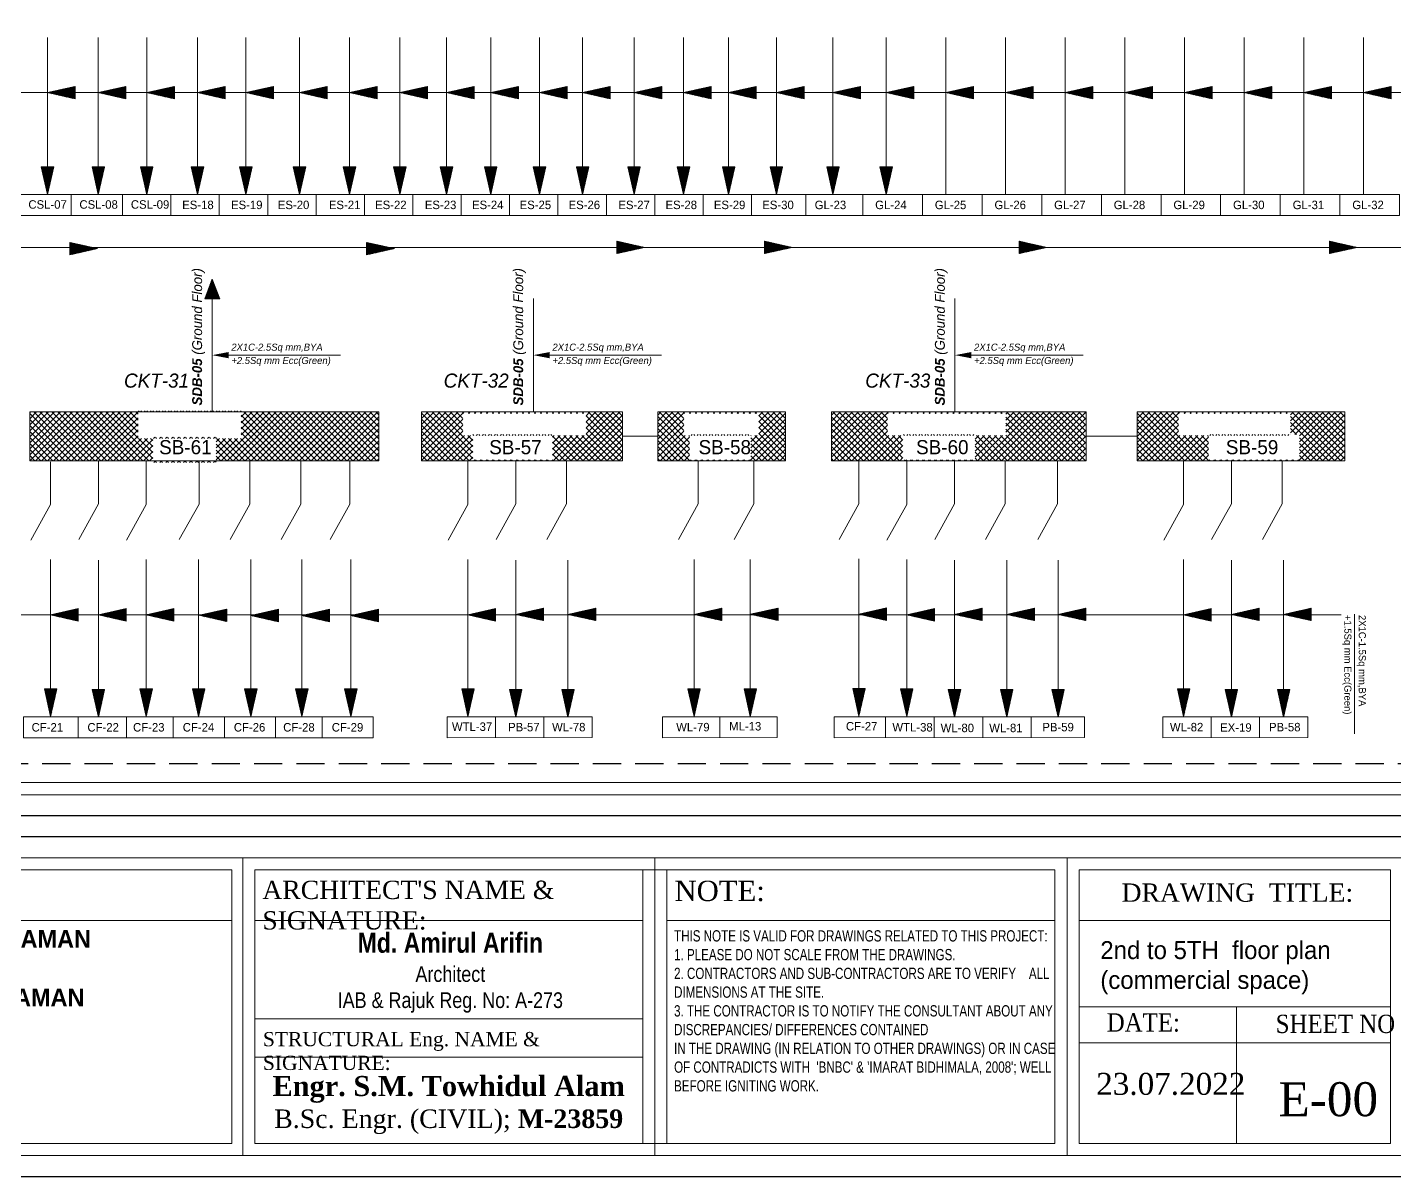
# Model space of a CAD drawing. Header units: inches. Extents: x 109699 to 44449955, y -10987 to 15824140.
# Drawn here: x 204887.1 to 205371.3, y -4568.8 to -4161.9 of the extents above; entities that cross this region are included whole.
import ezdxf

# ---------------------------------------------------------------- set-up
doc = ezdxf.new("R2010")
doc.units = ezdxf.units.IN
doc.header["$LTSCALE"] = 5
doc.header["$MEASUREMENT"] = 0
doc.linetypes.add('DASHED2', pattern=[0.375, 0.25, -0.125])
doc.layers.get('0').update_dxf_attribs({"color": 123})
doc.layers.get('Defpoints').update_dxf_attribs({"lineweight": 5})
for name, color, linetype, lineweight in [('@NORMAL', 7, 'Continuous', 5), ('E-CF-Ceiling-Fan', 30, 'Continuous', 13), ('E-CKT-CABLE', 116, 'Continuous', 18), ('E-CKT-TEXT', 135, 'Continuous', 18), ('E-CSL-Ceiling-Sport-Light', 191, 'Continuous', 13), ('E-ES-Energy Saver-Light', 140, 'Continuous', 13), ('E-EX-Exhaust-Fan', 190, 'Continuous', 13), ('E-ML-Mirror-Light', 6, 'Continuous', 13), ('E-PB-Socket-5A', 203, 'Continuous', 13), ('E-POINT-CABLE', 86, 'Continuous', 18), ('E-SB-Switch-Board', 106, 'Continuous', 18), ('E-SWITCH', 6, 'Continuous', 18), ('E-WL-Wall-Light', 232, 'Continuous', 15), ('E-WTL-Wall-Tube-Light', 6, 'Continuous', 15), ('Text', 7, 'Continuous', 0), ('WALL-1', 8, 'Continuous', 9)]:
    doc.layers.add(name, color=color, linetype=linetype, lineweight=lineweight)
doc.styles.add('box text', font='arial.ttf')
doc.styles.add('SH-T2', font='times.ttf')
doc.styles.get("Standard").update_dxf_attribs({"font": 'times.ttf'})

# ---------------------------------------------------------------- blocks, each defined once
blk = doc.blocks.new('zxczxczxcz')
at = {"layer": '@NORMAL'}
for points in [[(177327.54, -15450.1), (175295.18, -15450.1), (175295.18, -14276.83), (177327.54, -14276.83)], [(177319.91, -15442.46), (175302.82, -15442.46), (175302.82, -14284.47), (177319.91, -14284.47)]]:
    blk.add_lwpolyline(points, close=True, dxfattribs=at)
at = {"layer": 'Text'}
for p, q in [((176008.45, -15679.21), (176008.45, -15490.2)), ((176270.13, -15490.2), (176270.13, -15679.21)), ((176531.82, -15490.2), (176531.82, -15679.21)), ((175709.04, -15497.83), (176001.64, -15497.83)), ((176001.64, -15497.83), (176001.64, -15671.58)), ((176001.64, -15671.58), (176001.64, -15497.83)), ((176016.08, -15671.58), (176016.08, -15497.83)), ((176262.5, -15497.83), (176262.5, -15671.58)), ((176277.77, -15497.83), (176277.77, -15671.58)), ((176524.18, -15497.83), (176524.18, -15671.58)), ((176539.46, -15497.83), (176539.46, -15671.58)), ((175709.04, -15529.94), (176001.64, -15529.94)), ((176016.08, -15529.94), (176262.5, -15529.94)), ((176277.77, -15529.94), (176524.18, -15529.94)), ((176539.46, -15529.94), (176737.24, -15529.94)), ((176539.46, -15584.7), (176737.24, -15584.7)), ((176639.5, -15584.7), (176639.5, -15671.58)), ((176016.08, -15592.44), (176262.5, -15592.44)), ((176539.46, -15607.61), (176737.24, -15607.61)), ((176016.08, -15616.82), (176262.5, -15616.82))]:
    blk.add_line(p, q, dxfattribs=at)
at = {"layer": 'Text', "lineweight": 30}
blk.add_lwpolyline([(177005.91, -15476.83), (175281.82, -15476.83), (175281.82, -15692.58), (177005.91, -15692.58)], close=True, dxfattribs=at)
at = {"layer": 'Text'}
blk.add_lwpolyline([(176997.69, -15490.2), (175295.18, -15490.2), (175295.18, -15679.21), (176997.69, -15679.21)], close=True, dxfattribs=at)
for points in [[(176001.64, -15497.83), (175709.04, -15497.83)], [(176524.18, -15497.83), (176016.08, -15497.83)], [(176539.46, -15671.58), (176737.24, -15671.58), (176737.24, -15497.83), (176539.46, -15497.83)], [(175709.04, -15671.58), (176001.64, -15671.58)], [(176016.08, -15671.58), (176524.18, -15671.58)]]:
    blk.add_lwpolyline(points, dxfattribs=at)
at = {"layer": 'WALL-1', "lineweight": 30}
blk.add_lwpolyline([(177340.91, -15463.47), (175281.82, -15463.47), (175281.82, -14263.47), (177340.91, -14263.47)], close=True, dxfattribs=at)
at = {"layer": 'Text'}
for s, insert, char_height, width, attachment_point in [("{\\C1;ARCHITECT'S NAME & SIGNATURE:}", (176020.92, -15504.72, 29.75), 11.6093, 235.4408, 1), ('{\\C1;NOTE:}', (176282.6, -15504.72, 29.75), 12.8992, 235.4408, 1), ('{\\C1;DRAWING  TITLE:}', (176566.44, -15506.45, -14.88), 11.6093, 235.4408, 1), ('{\\fArial Narrow|b1|i0|c0|p34;Md. Amirul Arifin\\P\\fArial Narrow|b0|i0|c0|p34;\\H0.7794x;Architect\\PIAB & Rajuk Reg. No: A-273\\fCentury Gothic|b0|i0|c0|p34;\\L\\P\\H1.283x;\\l \\P\\fFranklin Gothic Medium|b0|i0|c0|p34; \\fFranklin Gothic Book|b0|i0|c0|p34;\\H0.6173x;  \\fFranklin Gothic Medium|b0|i0|c0|p34;\\H1.62x; \\fFranklin Gothic Book|b0|i0|c0|p34;\\H0.6173x; \\fFranklin Gothic Medium|b0|i0|c0|p34;\\H1.62x;                                                                                       }', (176140.28, -15537.74), 12.75534, 248.9706, 2), ('\\pi-34.83833,l34.83833,t34.83833;{\\W0.9;\\C1;DATE:}', (176557.03, -15588.89, -14.88), 11.6093, 235.4408, 1), ('\\pi-34.83833,l34.83833,t34.83833;{\\W0.9;\\C1;SHEET NO}', (176664.3, -15589.79, -14.88), 11.6093, 235.4408, 1), ('{\\C1;STRUCTURAL Eng. NAME & SIGNATURE:}', (176021.3, -15600.77, 29.75), 9.0295, 235.4408, 1), ('{\\fTimes New Roman|b1|i0|c0|p18; Engr. S.M. Towhidul Alam\\P\\fTimes New Roman|b0|i0|c0|p18; \\H0.9205x;B.Sc. Engr. (CIVIL); \\fTimes New Roman|b1|i0|c0|p18;M-23859}', (176136.8, -15628.68, -14.88), 12.75534, 248.9706, 2), ('\\pi-191.13542,l191.13542,t191.13542;23.07.2022', (176550.34, -15626.71, -14.88), 13.9312, 375.0329, 1)]:
    blk.add_mtext(s, dxfattribs=dict(at, insert=insert, char_height=char_height, width=width, attachment_point=attachment_point))
at = {"layer": 'Text', "linetype": 'Continuous', "insert": (175719.21, -15536.08), "char_height": 11.1449, "width": 329.4038, "attachment_point": 1, "style": 'SH-T2'}
blk.add_mtext('\\pt76.20062;{\\fCentury Gothic|b1|i0|c0|p34;1/ MD.MIJANUR RAHAMAN \\P\\P2/MD.MOFIZUR RAHAMAN\\P \\P3/ROKSANA BEGUM\\P\\P4/SHIRIN SULTANA}', dxfattribs=at)
at = {"layer": 'Text', "insert": (176282.34, -15536.16, -14.88), "char_height": 7.1387, "width": 248.9802, "attachment_point": 1, "style": 'box text'}
blk.add_mtext("{\\fArial Narrow|b0|i0|c0|p34;\\W0.9;THIS NOTE IS VALID FOR DRAWINGS RELATED TO THIS PROJECT:\\P1. PLEASE DO NOT SCALE FROM THE DRAWINGS.\\P2. CONTRACTORS AND SUB-CONTRACTORS ARE TO VERIFY    ALL DIMENSIONS AT THE SITE.\\P3. THE CONTRACTOR IS TO NOTIFY THE CONSULTANT ABOUT ANY DISCREPANCIES/ DIFFERENCES CONTAINED\\PIN THE DRAWING (IN RELATION TO OTHER DRAWINGS) OR IN CASE OF CONTRADICTS WITH  'BNBC' & 'IMARAT BIDHIMALA, 2008'; WELL BEFORE IGNITING WORK.}", dxfattribs=at)
blk = doc.blocks.new('E-CKT TEXT')
for p, q in [((648438.87, 22105.08), (648437.12, 22112.85)), ((648437.12, 22112.85), (648440.62, 22112.85)), ((648437.16, 22112.65), (648437.36, 22112.85)), ((648437.21, 22112.43), (648437.63, 22112.85)), ((648437.26, 22112.21), (648437.89, 22112.85)), ((648437.31, 22112), (648438.16, 22112.85)), ((648437.36, 22111.78), (648438.43, 22112.85)), ((648437.41, 22111.56), (648438.69, 22112.85)), ((648437.46, 22111.35), (648438.96, 22112.85)), ((648437.51, 22111.13), (648439.22, 22112.85)), ((648437.55, 22110.92), (648439.49, 22112.85)), ((648437.6, 22110.7), (648439.75, 22112.85)), ((648437.65, 22110.48), (648440.02, 22112.85)), ((648437.7, 22110.27), (648440.28, 22112.85)), ((648437.75, 22110.05), (648440.55, 22112.85)), ((648437.8, 22109.83), (648440.57, 22112.6)), ((648437.85, 22109.62), (648440.49, 22112.26)), ((648437.9, 22109.4), (648440.41, 22111.92)), ((648437.94, 22109.18), (648440.34, 22111.58)), ((648437.99, 22108.97), (648440.26, 22111.23)), ((648438.04, 22108.75), (648440.18, 22110.89)), ((648438.09, 22108.54), (648440.11, 22110.55)), ((648438.14, 22108.32), (648440.03, 22110.21)), ((648438.87, 22105.08), (648440.62, 22112.85)), ((648438.19, 22108.1), (648439.95, 22109.86)), ((648438.24, 22107.89), (648439.87, 22109.52)), ((648438.29, 22107.67), (648439.8, 22109.18)), ((648438.34, 22107.45), (648439.72, 22108.84)), ((648438.38, 22107.24), (648439.64, 22108.49)), ((648438.43, 22107.02), (648439.56, 22108.15)), ((648438.48, 22106.8), (648439.49, 22107.81)), ((648438.53, 22106.59), (648439.41, 22107.47)), ((648438.58, 22106.37), (648439.33, 22107.13)), ((648438.63, 22106.16), (648439.26, 22106.78)), ((648438.68, 22105.94), (648439.18, 22106.44)), ((648438.73, 22105.72), (648439.1, 22106.1)), ((648438.77, 22105.51), (648439.02, 22105.76)), ((648438.82, 22105.29), (648438.95, 22105.41))]:
    blk.add_line(p, q)
blk = doc.blocks.new('AR')
at = {"layer": 'E-CKT-CABLE'}
for p, q in [((-271, 449), (0, 548)), ((-271, 449), (0, 346)), ((-270, 449), (-269, 450)), ((-266, 448), (-261, 453)), ((-263, 446), (-253, 456)), ((-259, 445), (-244, 459)), ((-255, 443), (-236, 462)), ((-251, 442), (-228, 465)), ((-247, 440), (-219, 468)), ((-243, 439), (-211, 471)), ((-240, 437), (-203, 474)), ((-236, 436), (-194, 477)), ((-232, 434), (-186, 480)), ((-228, 433), (-178, 483)), ((-224, 432), (-169, 486)), ((-220, 430), (-161, 489)), ((-216, 429), (-153, 493)), ((-213, 427), (-144, 496)), ((-209, 426), (-136, 499)), ((-205, 424), (-128, 502)), ((-201, 423), (-119, 505)), ((-197, 421), (-111, 508)), ((-193, 420), (-102, 511)), ((-190, 418), (-94, 514)), ((-186, 417), (-86, 517)), ((-182, 415), (-77, 520)), ((-178, 414), (-69, 523)), ((-174, 413), (-61, 526)), ((-170, 411), (-52, 529)), ((-167, 410), (-44, 532)), ((-163, 408), (-36, 535)), ((-159, 407), (-27, 538)), ((-155, 405), (-19, 541)), ((-151, 404), (-11, 544)), ((-147, 402), (-2, 547)), ((-144, 401), (0, 544)), ((-140, 399), (0, 539)), ((-136, 398), (0, 534)), ((-132, 396), (0, 528)), ((-128, 395), (0, 523)), ((-124, 394), (0, 518)), ((-120, 392), (0, 513)), ((-117, 391), (0, 507)), ((-113, 389), (0, 502)), ((-109, 388), (0, 497)), ((-105, 386), (0, 491)), ((-101, 385), (0, 486)), ((-97, 383), (0, 481)), ((-94, 382), (0, 475)), ((-90, 380), (0, 470)), ((-86, 379), (0, 465)), ((-82, 377), (0, 459)), ((-78, 376), (0, 454)), ((-74, 374), (0, 449)), ((-71, 373), (0, 444)), ((-67, 372), (0, 438)), ((-63, 370), (0, 433)), ((-59, 369), (0, 428)), ((-55, 367), (0, 422)), ((-51, 366), (0, 417)), ((-48, 364), (0, 412)), ((-44, 363), (0, 406)), ((-40, 361), (0, 401)), ((-36, 360), (0, 396)), ((-32, 358), (0, 391)), ((-28, 357), (0, 385)), ((-24, 355), (0, 380)), ((-21, 354), (0, 375)), ((0, 548), (0, 346)), ((-17, 353), (0, 369)), ((-13, 351), (0, 364)), ((-9, 350), (0, 359)), ((-5, 348), (0, 353)), ((-1, 347), (0, 348))]:
    blk.add_line(p, q, dxfattribs=at)

msp = doc.modelspace()

# ---------------------------------------------------------------- hatches: boundary and pattern name
at = {"layer": 'E-SB-Switch-Board'}
h = msp.add_hatch(dxfattribs=at)
h.set_pattern_fill('ANSI37', color=256, scale=12.003473, angle=180.0505, style=0)
h.set_pattern_definition([(225.050464, (2792.349, -17285.5828), (1.061901214, -1.060032292), []), (315.050464, (2792.349, -17285.5828), (1.060032292, 1.061901214), [])])
h.paths.add_polyline_path([(205011.59, -4298.07), (204887.97, -4298.07), (204887.97, -4315.36), (205011.59, -4315.36)])
h.paths.add_polyline_path([(204926.42, -4307.51), (204962.8, -4307.51), (204962.8, -4297.73), (204926.42, -4297.73)])
h.paths.add_polyline_path([(204931.54, -4315.97), (204953.99, -4315.97), (204953.99, -4307.07), (204931.54, -4307.07)])
h = msp.add_hatch(dxfattribs=at)
h.set_pattern_fill('ANSI37', color=256, scale=12.003473, angle=180.0505, style=0)
h.set_pattern_definition([(225.050464, (2808.0464, -17285.5828), (1.061901214, -1.060032292), []), (315.050464, (2808.0464, -17285.5828), (1.060032292, 1.061901214), [])])
h.paths.add_polyline_path([(205097.86, -4298.07), (205026.74, -4298.07), (205026.74, -4315.36), (205097.86, -4315.36)])
h.paths.add_polyline_path([(205041.35, -4306.46), (205084.94, -4306.46), (205084.94, -4298.59), (205041.35, -4298.59)], flags=16)
h.paths.add_polyline_path([(205044.86, -4315.01), (205073.11, -4315.01), (205073.11, -4306.08), (205044.86, -4306.08)], flags=16)
h = msp.add_hatch(dxfattribs=at)
h.set_pattern_fill('ANSI37', color=256, scale=12.003473, angle=180.0505, style=0)
h.set_pattern_definition([(225.050464, (2886.2378, -17285.5828), (1.061901214, -1.060032292), []), (315.050464, (2886.2378, -17285.5828), (1.060032292, 1.061901214), [])])
h.paths.add_polyline_path([(205155.6, -4298.07), (205110.36, -4298.07), (205110.36, -4315.36), (205155.6, -4315.36)])
h.paths.add_polyline_path([(205119.54, -4306.46), (205146.1, -4306.46), (205146.1, -4298.59), (205119.54, -4298.59)], flags=16)
h.paths.add_polyline_path([(205121.63, -4315.01), (205143.35, -4315.01), (205143.35, -4306.08), (205121.63, -4306.08)], flags=16)
h = msp.add_hatch(dxfattribs=at)
h.set_pattern_fill('ANSI37', color=256, scale=12.003473, angle=180.0505, style=0)
h.set_pattern_definition([(225.050464, (2958.355, -17285.5828), (1.061901214, -1.060032292), []), (315.050464, (2958.355, -17285.5828), (1.060032292, 1.061901214), [])])
h.paths.add_polyline_path([(205262.03, -4298.07), (205171.88, -4298.07), (205171.88, -4315.36), (205262.03, -4315.36)])
h.paths.add_polyline_path([(205191.66, -4306.46), (205233.62, -4306.46), (205233.62, -4298.59), (205191.66, -4298.59)], flags=16)
h.paths.add_polyline_path([(205197.18, -4315.01), (205222.7, -4315.01), (205222.7, -4306.08), (205197.18, -4306.08)], flags=16)
h = msp.add_hatch(dxfattribs=at)
h.set_pattern_fill('ANSI37', color=256, scale=12.003473, angle=180.0505, style=0)
h.set_pattern_definition([(225.050464, (3061.4332, -17285.5828), (1.061901214, -1.060032292), []), (315.050464, (3061.4332, -17285.5828), (1.060032292, 1.061901214), [])])
h.paths.add_polyline_path([(205353.63, -4298.07), (205280.13, -4298.07), (205280.13, -4315.36), (205353.63, -4315.36)])
h.paths.add_polyline_path([(205294.74, -4306.46), (205334.38, -4306.46), (205334.38, -4298.59), (205294.74, -4298.59)], flags=16)
h.paths.add_polyline_path([(205305.34, -4315.01), (205337.61, -4315.01), (205337.61, -4306.08), (205305.34, -4306.08)], flags=16)

# ---------------------------------------------------------------- linework, layer by layer
at = {"linetype": 'DASHED2', "lineweight": 25, "ltscale": 8}
msp.add_lwpolyline([(204769.65, -3838.35), (205502.4, -3838.35, -0.414214), (205526.4, -3862.35), (205526.4, -4398.66, -0.414214), (205502.4, -4422.66), (204769.65, -4422.66, -0.414214), (204745.65, -4398.66), (204745.65, -3862.35, -0.414214)], format="xyb", close=True, dxfattribs=at)
at = {"layer": 'Defpoints', "ltscale": 0.5}
msp.add_ray((184484.87, -4568.82), (1, 0), dxfattribs=at)
at = {"layer": 'E-CKT-CABLE'}
for p, q in [((204952.61, -4298.07), (204952.61, -4257.9)), ((205066.3, -4298.07), (205066.3, -4257.9)), ((205215.59, -4298.07), (205215.59, -4257.9)), ((204956.49, -4277.98), (204997.99, -4277.98)), ((205070.19, -4277.98), (205111.69, -4277.98)), ((205219.47, -4277.98), (205260.97, -4277.98))]:
    msp.add_line(p, q, dxfattribs=at)
at = {"layer": 'E-CKT-CABLE', "ltscale": 0.5}
msp.add_lwpolyline([(205441.65, -4185.03), (205502.9, -4185.03), (205502.9, -4239.82), (204866.62, -4239.82), (204866.62, -4369.92), (204895.37, -4369.92)], dxfattribs=at)
at = {"layer": 'E-CKT-CABLE'}
for points in [[(204958.44, -4279.1), (204958.44, -4276.87), (204952.61, -4277.98)], [(205072.13, -4279.1), (205072.13, -4276.87), (205066.3, -4277.98)], [(205221.42, -4279.1), (205221.42, -4276.87), (205215.59, -4277.98)]]:
    msp.add_solid(points, dxfattribs=at)
at = {"layer": 'E-CKT-TEXT'}
for p, q in [((204824.13, -4185.03), (205441.65, -4185.03)), ((204895.37, -4369.92), (205352.33, -4369.92)), ((204931.7, -4369.73), (204931.7, -4369.98)), ((205051.06, -4369.73), (205051.06, -4369.98)), ((205189.5, -4369.51), (205189.5, -4369.76)), ((205206.41, -4369.73), (205206.41, -4369.98)), ((205304.45, -4369.73), (205304.45, -4369.98)), ((205357.09, -4369.73), (205357.09, -4412.06))]:
    msp.add_line(p, q, dxfattribs=at)
at = {"layer": 'E-POINT-CABLE'}
for p, q in [((204894.26, -4165.48), (204894.26, -4221.09)), ((204912.26, -4165.48), (204912.26, -4221.09)), ((204929.39, -4165.48), (204929.39, -4221.09)), ((204947.39, -4165.48), (204947.39, -4221.09)), ((204964.52, -4165.48), (204964.52, -4221.09)), ((204983.51, -4165.48), (204983.51, -4221.09)), ((205001.18, -4165.48), (205001.18, -4221.09)), ((205019.04, -4165.48), (205019.04, -4221.09)), ((205035.57, -4165.48), (205035.57, -4221.09)), ((205051.19, -4165.48), (205051.19, -4221.09)), ((205068.48, -4165.48), (205068.48, -4221.09)), ((205083.73, -4165.48), (205083.73, -4221.09)), ((205101.96, -4165.48), (205101.96, -4221.09)), ((205119.45, -4165.48), (205119.45, -4221.09)), ((205135.44, -4165.48), (205135.44, -4221.09)), ((205152.35, -4165.48), (205152.35, -4221.09)), ((205172.37, -4165.48), (205172.37, -4221.09)), ((205191.24, -4165.48), (205191.24, -4221.09)), ((205212.36, -4165.48), (205212.36, -4221.09)), ((205233.48, -4165.48), (205233.48, -4221.09)), ((205254.59, -4165.48), (205254.59, -4221.09)), ((205275.71, -4165.48), (205275.71, -4221.09)), ((205296.83, -4165.48), (205296.83, -4221.09)), ((205317.95, -4165.48), (205317.95, -4221.09)), ((205339.06, -4165.48), (205339.06, -4221.09)), ((205360.18, -4165.48), (205360.18, -4221.09)), ((204902.64, -4228.52), (204902.64, -4221.09)), ((204920.85, -4228.52), (204920.85, -4221.09)), ((204937.98, -4228.52), (204937.98, -4221.09)), ((204955.11, -4228.52), (204955.11, -4221.09)), ((204972.24, -4228.52), (204972.24, -4221.09)), ((204989.36, -4228.52), (204989.36, -4221.09)), ((205006.49, -4228.53), (205006.49, -4221.1)), ((205023.62, -4228.51), (205023.62, -4221.09)), ((205040.75, -4228.52), (205040.75, -4221.09)), ((205057.88, -4228.52), (205057.88, -4221.09)), ((205075.01, -4228.53), (205075.01, -4221.1)), ((205092.14, -4228.52), (205092.14, -4221.09)), ((205109.27, -4228.52), (205109.27, -4221.09)), ((205126.4, -4228.52), (205126.4, -4221.1)), ((205143.53, -4228.52), (205143.53, -4221.1)), ((205162.72, -4228.53), (205162.72, -4221.1)), ((205182.95, -4228.53), (205182.95, -4221.1)), ((205204.07, -4228.53), (205204.07, -4221.1)), ((205225.18, -4228.53), (205225.18, -4221.1)), ((205246.3, -4228.53), (205246.3, -4221.1)), ((205267.42, -4228.53), (205267.42, -4221.1)), ((205288.54, -4228.53), (205288.54, -4221.1)), ((205309.65, -4228.53), (205309.65, -4221.1)), ((205330.77, -4228.53), (205330.77, -4221.1)), ((205351.89, -4228.53), (205351.89, -4221.1)), ((204895.36, -4315.79), (204895.36, -4330.86)), ((204912.29, -4315.58), (204912.29, -4330.64)), ((204929.21, -4315.36), (204929.21, -4330.43)), ((204929.21, -4315.76), (204929.21, -4330.83)), ((204947.93, -4315.61), (204947.93, -4330.68)), ((204965.97, -4315.61), (204965.97, -4330.68)), ((204984.01, -4315.61), (204984.01, -4330.68)), ((205001.37, -4315.61), (205001.37, -4330.68)), ((205043.14, -4315.36), (205043.14, -4330.86)), ((205060.06, -4315.58), (205060.06, -4330.64)), ((205078.06, -4315.58), (205078.06, -4330.64)), ((205124.69, -4315.58), (205124.69, -4330.64)), ((205144.34, -4315.58), (205144.34, -4330.64)), ((205181.58, -4315.14), (205181.58, -4330.64)), ((205198.49, -4315.36), (205198.49, -4330.86)), ((205215.41, -4315.58), (205215.41, -4330.64)), ((205233.41, -4315.58), (205233.41, -4330.64)), ((205251.91, -4315.58), (205251.91, -4330.64)), ((205296.52, -4315.36), (205296.52, -4330.86)), ((205313.44, -4315.58), (205313.44, -4330.64)), ((205331.44, -4315.58), (205331.44, -4330.64)), ((204895.37, -4350.37), (204895.37, -4405.97)), ((204912.29, -4350.58), (204912.29, -4406.19)), ((204929.21, -4350.37), (204929.21, -4405.97)), ((204947.78, -4350.37), (204947.78, -4405.97)), ((204966.28, -4350.37), (204966.28, -4405.97)), ((204984.33, -4350.37), (204984.33, -4405.97)), ((205001.69, -4350.37), (205001.69, -4405.97)), ((205043.15, -4350.37), (205043.15, -4405.97)), ((205060.06, -4350.58), (205060.06, -4406.19)), ((205078.56, -4350.58), (205078.56, -4406.19)), ((205123.19, -4350.37), (205123.19, -4405.97)), ((205143.12, -4350.37), (205143.12, -4405.97)), ((205181.59, -4350.15), (205181.59, -4405.75)), ((205198.5, -4350.37), (205198.5, -4405.97)), ((205215.41, -4350.58), (205215.41, -4406.19)), ((205233.91, -4350.58), (205233.91, -4406.19)), ((205252.08, -4350.58), (205252.08, -4406.19)), ((205296.53, -4350.37), (205296.53, -4405.97)), ((205313.44, -4350.58), (205313.44, -4406.19)), ((205331.94, -4350.58), (205331.94, -4406.19)), ((204905.08, -4405.97), (204905.08, -4413.4)), ((204922.28, -4405.97), (204922.28, -4413.4)), ((204938.79, -4405.97), (204938.79, -4413.4)), ((204938.79, -4405.97), (204938.79, -4413.4)), ((204956.9, -4405.98), (204956.9, -4413.41)), ((204975.02, -4405.99), (204975.02, -4413.42)), ((204991.53, -4405.97), (204991.53, -4413.4)), ((205009.64, -4405.98), (205009.64, -4413.41)), ((205052.85, -4405.97), (205052.85, -4413.4)), ((205070.05, -4405.97), (205070.05, -4413.4)), ((205132.34, -4405.97), (205132.34, -4413.41)), ((205191.01, -4405.97), (205191.01, -4413.4)), ((205208.21, -4405.97), (205208.21, -4413.4)), ((205225.4, -4405.97), (205225.4, -4413.4)), ((205242.6, -4405.97), (205242.6, -4413.4)), ((205261.42, -4405.97), (205261.42, -4413.4)), ((205306.24, -4405.97), (205306.24, -4413.4)), ((205323.44, -4405.97), (205323.44, -4413.4))]:
    msp.add_line(p, q, dxfattribs=at)
for points in [[(204815.92, -4221.09), (205373.01, -4221.1), (205373.01, -4228.52), (204815.92, -4228.54)], [(204885.75, -4405.97), (205009.64, -4405.99), (205009.64, -4413.42), (204885.75, -4413.42)], [(205035.74, -4405.97), (205087.17, -4405.97), (205087.17, -4413.4), (205035.74, -4413.42)], [(205112.04, -4405.97), (205152.64, -4405.97), (205152.64, -4413.4), (205112.04, -4413.42)], [(205172.85, -4405.97), (205261.42, -4405.97), (205261.42, -4413.4), (205172.85, -4413.42)], [(205289.13, -4405.97), (205340.55, -4405.97), (205340.55, -4413.4), (205289.13, -4413.42)]]:
    msp.add_lwpolyline(points, close=True, dxfattribs=at)
at = {"layer": 'E-SB-Switch-Board'}
for p, q in [((205097.86, -4306.71), (205110.36, -4306.71)), ((205262.03, -4306.71), (205280.13, -4306.71))]:
    msp.add_line(p, q, dxfattribs=at)
for points in [[(204887.97, -4315.36), (205011.59, -4315.36), (205011.59, -4298.07), (204887.97, -4298.07)], [(205026.74, -4315.36), (205097.86, -4315.36), (205097.86, -4298.07), (205026.74, -4298.07)], [(205110.36, -4315.36), (205155.6, -4315.36), (205155.6, -4298.07), (205110.36, -4298.07)], [(205171.88, -4315.36), (205262.03, -4315.36), (205262.03, -4298.07), (205171.88, -4298.07)], [(205280.13, -4315.36), (205353.63, -4315.36), (205353.63, -4298.07), (205280.13, -4298.07)]]:
    msp.add_lwpolyline(points, close=True, dxfattribs=at)
at = {"layer": 'E-SWITCH'}
for p, q in [((204895.36, -4330.86), (204888.38, -4343.48)), ((204912.29, -4330.64), (204905.31, -4343.26)), ((204929.21, -4330.83), (204922.23, -4343.44)), ((204947.93, -4330.68), (204940.95, -4343.29)), ((204965.97, -4330.68), (204958.99, -4343.29)), ((204984.01, -4330.68), (204977.03, -4343.29)), ((205001.37, -4330.68), (204994.39, -4343.29)), ((205043.14, -4330.86), (205036.16, -4343.48)), ((205060.06, -4330.64), (205053.08, -4343.26)), ((205078.06, -4330.64), (205071.08, -4343.26)), ((205124.69, -4330.64), (205117.71, -4343.26)), ((205144.34, -4330.64), (205137.36, -4343.26)), ((205181.58, -4330.64), (205174.6, -4343.26)), ((205198.49, -4330.86), (205191.51, -4343.48)), ((205215.41, -4330.64), (205208.43, -4343.26)), ((205233.41, -4330.64), (205226.43, -4343.26)), ((205251.91, -4330.64), (205244.93, -4343.26)), ((205296.52, -4330.86), (205289.54, -4343.48)), ((205313.44, -4330.64), (205306.46, -4343.26)), ((205331.44, -4330.64), (205324.46, -4343.26))]:
    msp.add_line(p, q, dxfattribs=at)

# ---------------------------------------------------------------- block references
at = {"layer": 'E-CF-Ceiling-Fan', "color": 1, "xscale": 1.261437301517695, "yscale": 1.261437301517695, "zscale": 1.261437301517695}
for p in [(-613069.61, -32290.14), (-613052.69, -32290.36), (-613035.77, -32290.14), (-613017.2, -32290.14), (-612998.7, -32290.14), (-612980.65, -32290.14), (-612963.29, -32290.14)]:
    msp.add_blockref('E-CKT TEXT', p, dxfattribs=at)
at = {"layer": 'E-CKT-CABLE', "xscale": -0.02594956736979771, "yscale": 0.02594956736979771, "zscale": 0.02594956734627435, "rotation": 90}
msp.add_blockref('AR', (204964.25, -4258.06), dxfattribs=at)
at = {"layer": 'E-CKT-TEXT', "yscale": 1.261437301520496, "zscale": 1.261437301520496}
for p, xscale, rotation in [((177010.09, 813779.95), 1.261437301520496, 270), ((177028.09, 813779.95), 1.261437301520496, 270), ((177045.22, 813779.95), 1.261437301520496, 270), ((177063.22, 813779.95), 1.261437301520496, 270), ((177080.35, 813779.95), 1.261437301520496, 270), ((177099.34, 813779.95), 1.261437301520496, 270), ((177117.01, 813779.95), 1.261437301520496, 270), ((177134.87, 813779.95), 1.261437301520496, 270), ((177151.4, 813779.95), 1.261437301520496, 270), ((177167.02, 813779.95), 1.261437301520496, 270), ((177184.31, 813779.95), 1.261437301520496, 270), ((177199.56, 813779.95), 1.261437301520496, 270), ((177217.8, 813779.95), 1.261437301520496, 270), ((177235.28, 813779.95), 1.261437301520496, 270), ((177251.27, 813779.95), 1.261437301520496, 270), ((177268.18, 813779.95), 1.261437301520496, 270), ((177288.21, 813779.95), 1.261437301520496, 270), ((177307.07, 813779.95), 1.261437301520496, 270), ((177328.19, 813779.95), 1.261437301520496, 270), ((177349.31, 813779.95), 1.261437301520496, 270), ((177370.42, 813779.95), 1.261437301520496, 270), ((177391.54, 813779.95), 1.261437301520496, 270), ((177412.66, 813779.95), 1.261437301520496, 270), ((177433.78, 813779.95), 1.261437301520496, 270), ((177454.89, 813779.95), 1.261437301520496, 270), ((177476.01, 813779.95), 1.261437301520496, 270), ((232796.14, 813724.72), -1.261437301520496, 90), ((232901.25, 813724.72), -1.261437301520496, 90), ((232989.88, 813725.16), -1.261437301520496, 90), ((233042.13, 813725.16), -1.261437301520496, 90), ((233132.23, 813725.16), -1.261437301520496, 90), ((233242.13, 813725.16), -1.261437301520496, 90), ((177011.2, 813595.06), 1.261437301520496, 270), ((177028.12, 813595.06), 1.261437301520496, 270), ((177045.04, 813595.06), 1.261437301520496, 270), ((177063.78, 813594.9), 1.261437301520496, 270), ((177082.11, 813594.81), 1.261437301520496, 270), ((177100.16, 813594.81), 1.261437301520496, 270), ((177117.52, 813594.81), 1.261437301520496, 270), ((177158.98, 813595.06), 1.261437301520496, 270), ((177175.89, 813595.22), 1.261437301520496, 270), ((177194.39, 813595.22), 1.261437301520496, 270), ((177239.02, 813595.22), 1.261437301520496, 270), ((177258.95, 813595.25), 1.261437301520496, 270), ((177297.42, 813595.28), 1.261437301520496, 270), ((177314.33, 813595.06), 1.261437301520496, 270), ((177331.24, 813595.22), 1.261437301520496, 270), ((177349.74, 813595.22), 1.261437301520496, 270), ((177367.91, 813595.22), 1.261437301520496, 270), ((177412.36, 813595.06), 1.261437301520496, 270), ((177429.27, 813595.22), 1.261437301520496, 270), ((177447.77, 813595.22), 1.261437301520496, 270)]:
    msp.add_blockref('E-CKT TEXT', p, dxfattribs=dict(at, xscale=xscale, rotation=rotation))
at = {"layer": 'E-CSL-Ceiling-Sport-Light', "xscale": 1.261437301517695, "yscale": 1.261437301517695, "zscale": 1.261437301517695}
for p in [(-613070.72, -32105.26), (-613052.72, -32105.26), (-613035.59, -32105.26), (-613017.59, -32105.26), (-613000.46, -32105.26), (-612981.47, -32105.26), (-612963.8, -32105.26), (-612945.94, -32105.26), (-612929.41, -32105.26), (-612913.79, -32105.26), (-612896.5, -32105.26), (-612881.25, -32105.26), (-612863.02, -32105.26), (-612845.53, -32105.26), (-612829.54, -32105.26), (-612812.63, -32105.26), (-612792.6, -32105.26), (-612773.74, -32105.26)]:
    msp.add_blockref('E-CKT TEXT', p, dxfattribs=at)
at = {"layer": 'E-EX-Exhaust-Fan', "color": 1, "xscale": 1.261437301517695, "yscale": 1.261437301517695, "zscale": 1.261437301517695}
msp.add_blockref('E-CKT TEXT', (-612651.54, -32290.36), dxfattribs=at)
at = {"layer": 'E-ML-Mirror-Light', "xscale": 1.261437301517695, "yscale": 1.261437301517695, "zscale": 1.261437301517695}
msp.add_blockref('E-CKT TEXT', (-612821.86, -32290.14), dxfattribs=at)
at = {"layer": 'E-PB-Socket-5A', "color": 1, "xscale": 1.261437301517695, "yscale": 1.261437301517695, "zscale": 1.261437301517695}
for p in [(-612904.92, -32290.36), (-612712.9, -32290.36), (-612633.04, -32290.36)]:
    msp.add_blockref('E-CKT TEXT', p, dxfattribs=at)
at = {"layer": 'E-WL-Wall-Light', "color": 1, "xscale": 1.261437301517695, "yscale": 1.261437301517695, "zscale": 1.261437301517695}
for p in [(-612886.42, -32290.36), (-612841.79, -32290.14), (-612749.57, -32290.36), (-612731.07, -32290.36)]:
    msp.add_blockref('E-CKT TEXT', p, dxfattribs=at)
at = {"layer": 'E-WTL-Wall-Tube-Light', "color": 1, "xscale": 1.261437301517695, "yscale": 1.261437301517695, "zscale": 1.261437301517695}
for p in [(-612921.83, -32290.14), (-612783.39, -32289.92), (-612766.48, -32290.14), (-612668.45, -32290.14)]:
    msp.add_blockref('E-CKT TEXT', p, dxfattribs=at)
at = {"layer": 'WALL-1', "linetype": 'Continuous', "xscale": 0.5576728227840001, "yscale": 0.5576728227840001, "zscale": 0.5576728227840001}
msp.add_blockref('zxczxczxcz', (106808.26, 4182.51), dxfattribs=at)

# ---------------------------------------------------------------- texts
at = {"layer": 'E-CF-Ceiling-Fan', "color": 1, "char_height": 3, "width": 10.9021, "attachment_point": 1}
for s, insert in [('{\\fCentury Gothic|b0|i0|c0|p34;\\C256;CF-21}', (204888.65, -4408.23)), ('{\\fCentury Gothic|b0|i0|c0|p34;\\C256;CF-22}', (204908.41, -4408.23)), ('{\\fCentury Gothic|b0|i0|c0|p34;\\C256;CF-23}', (204924.57, -4408.23)), ('{\\fCentury Gothic|b0|i0|c0|p34;\\C256;CF-24}', (204942.17, -4408.23)), ('{\\fCentury Gothic|b0|i0|c0|p34;\\C256;CF-26}', (204960.25, -4408.23)), ('{\\fCentury Gothic|b0|i0|c0|p34;\\C256;CF-28}', (204977.73, -4408.23)), ('{\\fCentury Gothic|b0|i0|c0|p34;\\C256;CF-29}', (204994.93, -4408.23)), ('{\\fCentury Gothic|b0|i0|c0|p34;\\C256;CF-27}', (205176.97, -4407.86))]:
    msp.add_mtext(s, dxfattribs=dict(at, insert=insert))
at = {"layer": 'E-CKT-TEXT', "color": 1, "attachment_point": 1}
for s, insert, char_height, width, rotation in [('{\\fCentury Gothic|b1|i1|c0|p34;\\C256;SDB-05\\fCentury Gothic|b0|i1|c0|p34; (Ground Floor)}', (204945.5, -4295.79), 3.5, 53.5626, 90), ('{\\fCentury Gothic|b1|i1|c0|p34;\\C256;SDB-05\\fCentury Gothic|b0|i1|c0|p34; (Ground Floor)}', (205059.19, -4295.79), 3.5, 53.5626, 90), ('{\\fCentury Gothic|b1|i1|c0|p34;\\C256;SDB-05\\fCentury Gothic|b0|i1|c0|p34; (Ground Floor)}', (205208.48, -4295.79), 3.5, 53.5626, 90), ('{\\fCentury Gothic|b0|i0|c0|p34;\\C256;+1.5Sq mm Ecc(Green) }', (205355.95, -4369.98), 2.5, 41.3635, 270), ('{\\fCentury Gothic|b0|i0|c0|p34;\\C256;2X1C-1.5Sq mm,BYA}', (205361.06, -4369.98), 2.5, 41.3635, 270)]:
    msp.add_mtext(s, dxfattribs=dict(at, insert=insert, char_height=char_height, width=width, rotation=rotation))
for s, insert, char_height, width in [('{\\fCentury Gothic|b0|i1|c0|p34;\\C256;2X1C-2.5Sq mm,BYA}', (204959.36, -4273.9), 2.5, 41.3635), ('{\\fCentury Gothic|b0|i1|c0|p34;\\C256;2X1C-2.5Sq mm,BYA}', (205073.06, -4273.9), 2.5, 41.3635), ('{\\fCentury Gothic|b0|i1|c0|p34;\\C256;2X1C-2.5Sq mm,BYA}', (205222.34, -4273.9), 2.5, 41.3635), ('{\\fCentury Gothic|b0|i1|c0|p34;\\C256;+2.5Sq mm Ecc(Green) }', (204959.36, -4278.62), 2.5, 41.3635), ('{\\fCentury Gothic|b0|i1|c0|p34;\\C256;+2.5Sq mm Ecc(Green) }', (205073.06, -4278.62), 2.5, 41.3635), ('{\\fCentury Gothic|b0|i1|c0|p34;\\C256;+2.5Sq mm Ecc(Green) }', (205222.34, -4278.62), 2.5, 41.3635), ('{\\fCentury Gothic|b0|i1|c0|p34;\\C256;CKT-31}', (204921.37, -4284.49), 5, 24.1526), ('{\\fCentury Gothic|b0|i1|c0|p34;\\C256;CKT-32}', (205034.55, -4284.49), 5, 24.1526), ('{\\fCentury Gothic|b0|i1|c0|p34;\\C256;CKT-33}', (205183.83, -4284.49), 5, 24.1526)]:
    msp.add_mtext(s, dxfattribs=dict(at, insert=insert, char_height=char_height, width=width))
at = {"layer": 'E-CSL-Ceiling-Sport-Light', "char_height": 3, "width": 24.0847, "attachment_point": 1}
for s, insert in [('{\\fCentury Gothic|b0|i0|c0|p34;CSL-07}', (204887.51, -4223.14, 0.58)), ('{\\fCentury Gothic|b0|i0|c0|p34;CSL-08}', (204905.58, -4223.14, 0.58)), ('{\\fCentury Gothic|b0|i0|c0|p34;CSL-09}', (204923.79, -4223.14, 0.58))]:
    msp.add_mtext(s, dxfattribs=dict(at, insert=insert))
at = {"layer": 'E-ES-Energy Saver-Light', "color": 1, "char_height": 3, "width": 10.9021, "attachment_point": 1}
for s, insert in [('{\\fCentury Gothic|b0|i0|c0|p34;\\C256;ES-18}', (204941.97, -4223.28)), ('{\\fCentury Gothic|b0|i0|c0|p34;\\C256;ES-19}', (204959.25, -4223.28)), ('{\\fCentury Gothic|b0|i0|c0|p34;\\C256;ES-20}', (204975.83, -4223.28)), ('{\\fCentury Gothic|b0|i0|c0|p34;\\C256;ES-21}', (204993.91, -4223.28)), ('{\\fCentury Gothic|b0|i0|c0|p34;\\C256;ES-22}', (205010.27, -4223.28)), ('{\\fCentury Gothic|b0|i0|c0|p34;\\C256;ES-23}', (205027.89, -4223.28)), ('{\\fCentury Gothic|b0|i0|c0|p34;\\C256;ES-24}', (205044.58, -4223.28)), ('{\\fCentury Gothic|b0|i0|c0|p34;\\C256;ES-25}', (205061.44, -4223.28)), ('{\\fCentury Gothic|b0|i0|c0|p34;\\C256;ES-26}', (205078.78, -4223.28)), ('{\\fCentury Gothic|b0|i0|c0|p34;\\C256;ES-27}', (205096.4, -4223.28)), ('{\\fCentury Gothic|b0|i0|c0|p34;\\C256;ES-28}', (205113.1, -4223.28)), ('{\\fCentury Gothic|b0|i0|c0|p34;\\C256;ES-29}', (205130.22, -4223.28)), ('{\\fCentury Gothic|b0|i0|c0|p34;\\C256;ES-30}', (205147.35, -4223.29))]:
    msp.add_mtext(s, dxfattribs=dict(at, insert=insert))
at = {"layer": 'E-EX-Exhaust-Fan', "color": 1, "insert": (205309.48, -4408.31), "char_height": 3, "width": 10.9021, "attachment_point": 1}
msp.add_mtext('{\\fCentury Gothic|b0|i0|c0|p34;\\C256;EX-19}', dxfattribs=at)
at = {"layer": 'E-ML-Mirror-Light', "insert": (205135.63, -4407.86), "char_height": 3, "width": 24.0847, "attachment_point": 1}
msp.add_mtext('{\\fCentury Gothic|b0|i0|c0|p34;ML-13}', dxfattribs=at)
at = {"layer": 'E-PB-Socket-5A', "color": 1, "char_height": 3, "width": 10.9021, "attachment_point": 1}
for s, insert in [('{\\fCentury Gothic|b0|i0|c0|p34;\\C256;PB-57}', (205057.37, -4408.17)), ('{\\fCentury Gothic|b0|i0|c0|p34;\\C256;PB-59}', (205246.52, -4408.17)), ('{\\fCentury Gothic|b0|i0|c0|p34;\\C256;PB-58}', (205326.78, -4408.17))]:
    msp.add_mtext(s, dxfattribs=dict(at, insert=insert))
at = {"layer": 'E-SB-Switch-Board', "color": 1, "char_height": 5, "attachment_point": 1}
for s, insert, width in [('{\\fCentury Gothic|b0|i0|c0|p34;\\C256;SB-61}', (204933.8, -4308.06), 24.1526), ('{\\fCentury Gothic|b0|i0|c0|p34;\\C256;SB-57}', (205050.67, -4308.06), 29.4867), ('{\\fCentury Gothic|b0|i0|c0|p34;\\C256;SB-58}', (205124.79, -4308.06), 29.4867), ('{\\fCentury Gothic|b0|i0|c0|p34;\\C256;SB-60}', (205201.81, -4308.06), 29.4867), ('{\\fCentury Gothic|b0|i0|c0|p34;\\C256;SB-59}', (205311.49, -4308.06), 29.4867)]:
    msp.add_mtext(s, dxfattribs=dict(at, insert=insert, width=width))
at = {"layer": 'E-WL-Wall-Light', "color": 1, "char_height": 3, "width": 10.9021, "attachment_point": 1}
for s, insert in [('{\\fCentury Gothic|b0|i0|c0|p34;\\C256;WL-78}', (205072.93, -4408.17)), ('{\\fCentury Gothic|b0|i0|c0|p34;\\C256;WL-79}', (205116.88, -4408.17)), ('{\\fCentury Gothic|b0|i0|c0|p34;\\C256;WL-80}', (205210.51, -4408.46)), ('{\\fCentury Gothic|b0|i0|c0|p34;\\C256;WL-81}', (205227.71, -4408.46)), ('{\\fCentury Gothic|b0|i0|c0|p34;\\C256;WL-82}', (205291.69, -4408.17))]:
    msp.add_mtext(s, dxfattribs=dict(at, insert=insert))
at = {"layer": 'E-WTL-Wall-Tube-Light', "color": 1, "char_height": 3, "width": 14.7879, "attachment_point": 1}
for s, insert in [('{\\fCentury Gothic|b0|i0|c0|p34;\\C256;WTL-37}', (205037.47, -4408.02)), ('{\\fCentury Gothic|b0|i0|c0|p34;\\C256;WTL-38}', (205193.43, -4408.22))]:
    msp.add_mtext(s, dxfattribs=dict(at, insert=insert))
at = {"layer": 'Text', "color": 1, "char_height": 3, "width": 10.9021, "attachment_point": 1}
for s, insert in [('{\\fCentury Gothic|b0|i0|c0|p34;\\C256;GL-23}', (205165.92, -4223.29)), ('{\\fCentury Gothic|b0|i0|c0|p34;\\C256;GL-24}', (205187.33, -4223.29)), ('{\\fCentury Gothic|b0|i0|c0|p34;\\C256;GL-25}', (205208.45, -4223.29)), ('{\\fCentury Gothic|b0|i0|c0|p34;\\C256;GL-26}', (205229.57, -4223.29)), ('{\\fCentury Gothic|b0|i0|c0|p34;\\C256;GL-27}', (205250.69, -4223.29)), ('{\\fCentury Gothic|b0|i0|c0|p34;\\C256;GL-28}', (205271.8, -4223.29)), ('{\\fCentury Gothic|b0|i0|c0|p34;\\C256;GL-29}', (205292.92, -4223.29)), ('{\\fCentury Gothic|b0|i0|c0|p34;\\C256;GL-30}', (205314.04, -4223.29)), ('{\\fCentury Gothic|b0|i0|c0|p34;\\C256;GL-31}', (205335.16, -4223.29)), ('{\\fCentury Gothic|b0|i0|c0|p34;\\C256;GL-32}', (205356.27, -4223.29))]:
    msp.add_mtext(s, dxfattribs=dict(at, insert=insert))
at = {"layer": 'Text', "attachment_point": 1}
for s, insert, char_height, width in [('{\\fCentury Gothic|b0|i0|c0|p34;2nd to 5TH  floor plan \\P(\\C0;commercial space\\C256;)}', (205267.05, -4485.44, -8.47), 6.3421, 170.7311), ('\\pi-115.43002,l115.43002,t115.43002;E-00', (205330.12, -4535.4, -6.42), 12.0182, 36.017)]:
    msp.add_mtext(s, dxfattribs=dict(at, insert=insert, char_height=char_height, width=width))

doc.saveas('drawing.dxf')
